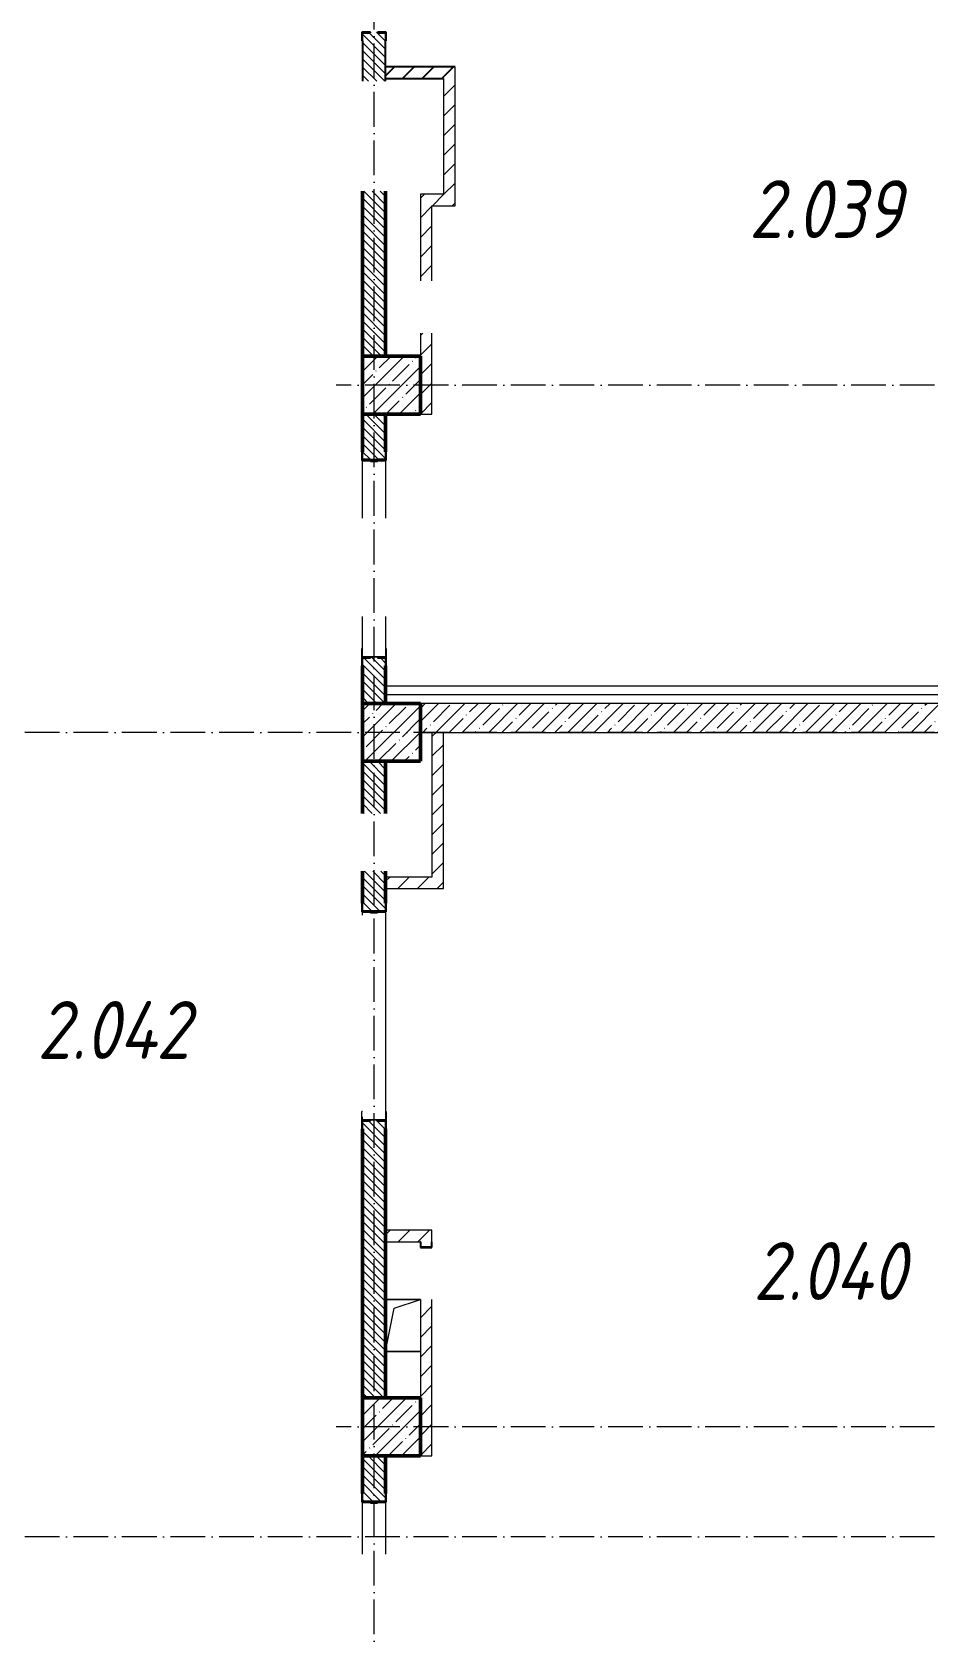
# Model space of a CAD drawing. Header units: millimetres. Extents: x -401725 to 250493, y 305116 to 802890.
# Drawn here: x 74803 to 82545, y 467541 to 481397 of the extents above; entities that cross this region are included whole.
import ezdxf

# ---------------------------------------------------------------- set-up
doc = ezdxf.new("R2010")
doc.units = ezdxf.units.MM
doc.linetypes.add('50_200_ШТРИХ_1Т_ш5_п1_п1_', pattern=[700, 500, -100, 0, -100])
for name, color, linetype, lineweight in [('A-DETL-____-OTLN-4', 7, 'Continuous', 18), ('A-FLOR-____-OTLN', 7, 'Continuous', 9), ('A-GENM-____-MCUT', 7, 'Continuous', 25), ('A-GENM-____-OTLN', 7, 'Continuous', 9), ('A-GENM-____-OTLN-1', 7, 'Continuous', 25), ('A-WALL-____-MCUT-1', 7, 'Continuous', 9), ('A-WALL-____-MCUT-2', 7, 'Continuous', 50), ('A-WALL-____-PATT-1', 7, 'Continuous', 9), ('A-WALL-FNSH-MCUT-1', 7, 'Continuous', 9), ('I-WALL-____-OTLN', 7, 'Continuous', 9), ('S-COLS-____-MCUT', 7, 'Continuous', 50), ('S-COLS-____-OTLN', 7, 'Continuous', 9), ('S-GRID-____-OTLN-1', 7, '50_200_ШТРИХ_1Т_ш5_п1_п1_', 9), ('Марки помещений', 7, 'Continuous', 9)]:
    doc.layers.add(name, color=color, linetype=linetype, lineweight=lineweight)
doc.styles.add('ISOCPEUR_I_3', font='isocpeui.ttf', dxfattribs={"width": 0.85, "height": 2.2})
pattern_1 = [(45, (-15591.66, 459015.94), (-84.85281, 84.85281), [])]
pattern_2 = [(135, (-15591.663, 459015.94), (-35.35534, -35.35534), [])]

# ---------------------------------------------------------------- blocks, each defined once
blk = doc.blocks.new('BSC_Колонна _Прямоугольная - 500х500-V25-АР1_План отверстий 2 этажа в осях 1-64_А-ГГ')
at = {"layer": 'S-COLS-____-OTLN'}
h = blk.add_hatch(dxfattribs=at)
h.set_pattern_fill('FP_54', color=256, style=0, pattern_type=2)
h.set_pattern_definition([(45, (-93500, -16331.04), (-114.04925, 114.04925), []), (45, (-93385.95, -16331.04), (-114.04925, 114.04925), [201.613, -40.323, 3.353, -36.97])])
h.paths.add_polyline_path([(-250, -250), (250, -250), (250, 250), (-250, 250)], flags=0)
at = {"layer": 'S-COLS-____-MCUT'}
for p, q in [((250, 250), (-250, 250)), ((-250, 250), (-250, -250)), ((250, -250), (250, 250)), ((-250, -250), (250, -250))]:
    blk.add_line(p, q, dxfattribs=at)
blk = doc.blocks.new('BSC_Колонна _Прямоугольная - 500х500-V33-АР1_План отверстий 2 этажа в осях 1-64_А-ГГ')
at = {"layer": 'S-COLS-____-OTLN'}
h = blk.add_hatch(dxfattribs=at)
h.set_pattern_fill('FP_62', color=256, style=0, pattern_type=2)
h.set_pattern_definition([(45, (-93500, -19331.04), (-114.04925, 114.04925), []), (45, (-93385.95, -19331.04), (-114.04925, 114.04925), [201.613, -40.323, 3.353, -36.97])])
h.paths.add_polyline_path([(-250, -250), (250, -250), (250, 250), (-250, 250)], flags=0)
at = {"layer": 'S-COLS-____-MCUT'}
for p, q in [((250, 250), (-250, 250)), ((-250, 250), (-250, -250)), ((250, -250), (250, 250)), ((-250, -250), (250, -250))]:
    blk.add_line(p, q, dxfattribs=at)
blk = doc.blocks.new('BSC_Колонна _Прямоугольная - 500х500-V76-АР1_План отверстий 2 этажа в осях 1-64_А-ГГ')
at = {"layer": 'S-COLS-____-OTLN'}
h = blk.add_hatch(dxfattribs=at)
h.set_pattern_fill('FP_105', color=256, style=0, pattern_type=2)
h.set_pattern_definition([(45, (-93500, -10331.04), (-114.04925, 114.04925), []), (45, (-93385.95, -10331.04), (-114.04925, 114.04925), [201.613, -40.323, 3.353, -36.97])])
h.paths.add_polyline_path([(-250, -250), (250, -250), (250, 250), (-250, 250)], flags=0)
at = {"layer": 'S-COLS-____-MCUT'}
for p, q in [((250, 250), (-250, 250)), ((-250, 250), (-250, -250)), ((250, -250), (250, 250)), ((-250, -250), (250, -250))]:
    blk.add_line(p, q, dxfattribs=at)
blk = doc.blocks.new('АР_Перемычка - АР_Перемычка-28448550-АР1_План отверстий 2 этажа в осях 1-64_А-ГГ')
at = {"layer": 'A-GENM-____-OTLN'}
blk.add_line((-350, -100), (-342, -100), dxfattribs=at)
blk = doc.blocks.new('Фахверк_СКБ_Уголок - 200_3960-28268576-АР1_План отверстий 2 этажа в осях 1-64_А-ГГ')
at = {"layer": 'A-GENM-____-MCUT'}
for p, q in [((200, 156), (125, 156)), ((125, 156), (125, 81)), ((131, 81), (131, 150)), ((131, 150), (200, 150)), ((200, 150), (200, 156)), ((125, 81), (131, 81)), ((131, 19), (125, 19)), ((125, 19), (125, -56)), ((131, -50), (131, 19)), ((125, -56), (200, -56)), ((200, -50), (131, -50)), ((200, -56), (200, -50))]:
    blk.add_line(p, q, dxfattribs=at)
blk = doc.blocks.new('154_Стойка_СКБ_Уголок - СМ-2480_200-28346303-АР1_План отверстий 2 этажа в осях 1-64_А-ГГ')
at = {"layer": 'A-GENM-____-MCUT'}
for p, q in [((125, 156), (125, 81)), ((200, 156), (125, 156)), ((131, 81), (131, 150)), ((131, 150), (200, 150)), ((200, 150), (200, 156)), ((125, 81), (131, 81)), ((131, 19), (125, 19)), ((125, 19), (125, -56)), ((131, -50), (131, 19)), ((125, -56), (200, -56)), ((200, -50), (131, -50)), ((200, -56), (200, -50))]:
    blk.add_line(p, q, dxfattribs=at)
blk = doc.blocks.new('Стойка_Влож_Полоса боковая - Полоса-28213942-АР1_План отверстий 2 этажа в осях 1-64_А-ГГ')
at = {"layer": 'A-GENM-____-OTLN'}
for p, q in [((-5, 60), (0, 60)), ((-5, -60), (-5, 60)), ((0, 31), (0, -31)), ((0, -60), (-5, -60))]:
    blk.add_line(p, q, dxfattribs=at)
blk = doc.blocks.new('Стойка_Влож_Уголок_Опорный - Уголок-28213941-АР1_План отверстий 2 этажа в осях 1-64_А-ГГ')
at = {"layer": 'A-GENM-____-OTLN'}
for p, q in [((-212, -6), (-212, 0)), ((0, 0), (0, -6)), ((-212, -75), (-212, -6)), ((-212, -6), (-206, -6)), ((-212, -75), (-206, -75)), ((-6, -6), (0, -6)), ((-6, -75), (0, -75)), ((0, -6), (0, -75))]:
    blk.add_line(p, q, dxfattribs=at)
blk = doc.blocks.new('АР_Перемычка - АР_Перемычка-28444941-АР1_План отверстий 2 этажа в осях 1-64_А-ГГ')
at = {"layer": 'A-GENM-____-OTLN'}
blk.add_line((-400, -100), (-392, -100), dxfattribs=at)
blk = doc.blocks.new('AR_Отверстие прямоугольное _в плите_ - AR_Отверстие прямоугольное _в плите_-30552603-АР1_План отверстий 2 этажа в осях 1-64_А-ГГ')
at = {"layer": 'A-GENM-____-OTLN'}
for p, q in [((150, 225), (-150, 225)), ((-150, -225), (-75, 150)), ((-75, 150), (150, 225)), ((-150, -225), (150, -225))]:
    blk.add_line(p, q, dxfattribs=at)
blk = doc.blocks.new('154_Фахверк_СКБ_Швеллер - Тип_100_3960_зеркало-36793856-АР1_План отверстий 2 этажа в осях 1-64_А-ГГ')
at = {"layer": 'A-GENM-____-MCUT'}
for p, q in [((175, 50), (125, 50)), ((125, 50), (125, -50)), ((128, 47), (175, 47)), ((128, -47), (128, 47)), ((175, 47), (175, 50)), ((125, -50), (175, -50)), ((175, -47), (128, -47)), ((175, -50), (175, -47))]:
    blk.add_line(p, q, dxfattribs=at)
blk = doc.blocks.new('2этаж')
at = {"layer": 'S-GRID-____-OTLN-1', "color": 251, "ltscale": 0.6, "true_color": 0x636466}
for p, q in [((77758.3, 454533.3), (77758.3, 508896.9)), ((88482.7, 478347), (77429.6, 478347)), ((88482.7, 475347), (51735.1, 475347)), ((88482.7, 469347), (77429.6, 469347)), ((88482.7, 468397), (-20037.2, 468397))]:
    blk.add_line(p, q, dxfattribs=at)

msp = doc.modelspace()

# ---------------------------------------------------------------- hatches: boundary and pattern name
h = msp.add_hatch()
h.set_pattern_fill('FP_4', color=256, style=0, pattern_type=2)
h.set_pattern_definition(pattern_1)
h.paths.add_polyline_path([(78358.3366, 480996.983), (78458.3366, 480996.983), (78458.3366, 481096.983), (77858.3366, 481096.983), (77858.3366, 480996.983), (78070.2543, 480996.983)], flags=0)
at = {"layer": 'A-WALL-____-PATT-1'}
h = msp.add_hatch(dxfattribs=at)
h.set_pattern_fill('FP_6', color=256, style=0, pattern_type=2)
h.set_pattern_definition(pattern_2)
h.paths.add_polyline_path([(77858.3366, 478596.983), (77858.3366, 480021.983), (77658.3366, 480021.983), (77658.3366, 478596.983)], flags=0)
h.paths.add_polyline_path([(77658.3366, 480971.983), (77858.3366, 480971.983), (77858.3366, 481390.983), (77789.3366, 481390.983), (77789.3366, 481396.983), (77727.3366, 481396.983), (77727.3366, 481390.983), (77658.3366, 481390.983), (77658.3366, 481321.983)], flags=0)
h.paths.add_polyline_path([(77789.3366, 483196.983), (77789.3366, 483202.983), (77858.3366, 483202.983), (77858.3366, 483796.983), (77658.3366, 483796.983), (77658.3366, 483202.983), (77727.3366, 483202.983), (77727.3366, 483196.983)], flags=0)
h.paths.add_polyline_path([(77658.3366, 483996.983), (77858.3366, 483996.983), (77858.3366, 484096.983), (77658.3366, 484096.983)], flags=0)
h = msp.add_hatch(dxfattribs=at)
h.set_pattern_fill('FP_4', color=256, style=0, pattern_type=2)
h.set_pattern_definition(pattern_1)
h.paths.add_polyline_path([(78458.3366, 479996.983), (78458.3366, 480996.983), (78358.3366, 480996.983), (78358.3366, 479996.983)], flags=0)
h = msp.add_hatch(dxfattribs=at)
h.set_pattern_fill('FP_4', color=256, style=0, pattern_type=2)
h.set_pattern_definition(pattern_1)
h.paths.add_polyline_path([(78258.3366, 479896.983), (78458.3366, 479896.983), (78458.3366, 479996.983), (78158.3366, 479996.983), (78158.3366, 479896.983)], flags=0)
h = msp.add_hatch(dxfattribs=at)
h.set_pattern_fill('FP_4', color=256, style=0, pattern_type=2)
h.set_pattern_definition(pattern_1)
h.paths.add_polyline_path([(78258.3366, 478096.983), (78258.3366, 478796.983), (78158.3366, 478796.983), (78158.3366, 478096.983)], flags=0)
h.paths.add_polyline_path([(78258.3366, 479246.983), (78258.3366, 479896.983), (78158.3366, 479896.983), (78158.3366, 479246.983)], flags=0)
h = msp.add_hatch(dxfattribs=at)
h.set_pattern_fill('FP_6', color=256, style=0, pattern_type=2)
h.set_pattern_definition(pattern_2)
h.paths.add_polyline_path([(77858.3366, 475596.983), (77858.3366, 475990.983), (77789.3366, 475990.983), (77789.3366, 475996.983), (77727.3366, 475996.983), (77727.3366, 475990.983), (77658.3366, 475990.983), (77658.3366, 475596.983), (77818.3366, 475596.983)], flags=0)
h.paths.add_polyline_path([(77727.3366, 477696.983), (77789.3366, 477696.983), (77789.3366, 477702.983), (77858.3366, 477702.983), (77858.3366, 478096.983), (77658.3366, 478096.983), (77658.3366, 477702.983), (77727.3366, 477702.983)], flags=0)
h = msp.add_hatch(dxfattribs=at)
h.set_pattern_fill('FP_25', color=256, style=0, pattern_type=2)
h.set_pattern_definition([(45, (-15591.66, 459015.94), (-114.04925, 114.04925), []), (45, (-15477.61, 459015.94), (-114.04925, 114.04925), [201.612, -40.322, 3.353, -36.97])])
h.paths.add_polyline_path([(85158.3366, 475346.983), (85158.3366, 475596.983), (78158.3366, 475596.983), (78158.3366, 475346.983), (85140.1114, 475346.983)], flags=0)
h = msp.add_hatch(dxfattribs=at)
h.set_pattern_fill('FP_4', color=256, style=0, pattern_type=2)
h.set_pattern_definition(pattern_1)
h.paths.add_polyline_path([(78358.3366, 474096.983), (78358.3366, 475346.983), (78258.3366, 475346.983), (78258.3366, 474096.983)], flags=0)
h = msp.add_hatch(dxfattribs=at)
h.set_pattern_fill('FP_6', color=256, style=0, pattern_type=2)
h.set_pattern_definition(pattern_2)
h.paths.add_polyline_path([(77658.3366, 469596.983), (77858.3366, 469596.983), (77858.3366, 471990.983), (77789.3366, 471990.983), (77789.3366, 471996.983), (77727.3366, 471996.983), (77727.3366, 471990.983), (77658.3366, 471990.983), (77658.3366, 470071.7775)], flags=0)
h.paths.add_polyline_path([(77789.3366, 473796.983), (77789.3366, 473802.983), (77858.3366, 473802.983), (77858.3366, 474146.983), (77658.3366, 474146.983), (77659.2597, 473802.983), (77727.3366, 473802.983), (77727.3366, 473796.983)], flags=0)
h.paths.add_polyline_path([(77789.1059, 474646.983), (77858.3366, 474646.983), (77858.3366, 475096.983), (77658.3366, 475096.983), (77658.3366, 474646.983)], flags=0)
h = msp.add_hatch(dxfattribs=at)
h.set_pattern_fill('FP_4', color=256, style=0, pattern_type=2)
h.set_pattern_definition(pattern_1)
h.paths.add_polyline_path([(77858.3366, 473996.983), (78358.3366, 473996.983), (78358.3366, 474096.983), (77858.3366, 474096.983)], flags=0)
h = msp.add_hatch(dxfattribs=at)
h.set_pattern_fill('FP_4', color=256, style=0, pattern_type=2)
h.set_pattern_definition(pattern_1)
h.paths.add_polyline_path([(78255.3366, 470946.983), (78258.3366, 470946.983), (78258.3366, 471046.983), (77858.3366, 471046.983), (77858.3366, 470946.983), (78161.3366, 470946.983)], flags=0)
h = msp.add_hatch(dxfattribs=at)
h.set_pattern_fill('FP_4', color=256, style=0, pattern_type=2)
h.set_pattern_definition(pattern_1)
h.paths.add_polyline_path([(78258.3366, 469096.983), (78258.3366, 470446.983), (78158.3366, 470446.983), (78158.3366, 469096.983)], flags=0)
h.paths.add_polyline_path([(78255.3366, 470899.983), (78255.3366, 470946.983), (78161.3366, 470946.983), (78161.3366, 470899.983)], flags=0)
h = msp.add_hatch(dxfattribs=at)
h.set_pattern_fill('FP_6', color=256, style=0, pattern_type=2)
h.set_pattern_definition(pattern_2)
h.paths.add_polyline_path([(77858.3366, 466596.983), (77858.3366, 466990.983), (77789.3366, 466990.983), (77789.3366, 466996.983), (77727.3366, 466996.983), (77727.3366, 466990.983), (77658.3366, 466990.983), (77658.3366, 466596.983)], flags=0)
h.paths.add_polyline_path([(77789.3366, 468696.983), (77789.3366, 468702.983), (77858.3366, 468702.983), (77858.3366, 469096.983), (77658.3366, 469096.983), (77658.3366, 468702.983), (77727.3366, 468702.983), (77727.3366, 468696.983)], flags=0)

# ---------------------------------------------------------------- linework, layer by layer
for p, q in [((77658.3366, 481321.983), (77658.3366, 480971.983)), ((77858.3366, 480971.983), (77858.3366, 481321.983)), ((78458.3366, 481096.983), (77858.3366, 481096.983)), ((77858.3366, 480996.983), (78358.3366, 480996.983))]:
    msp.add_line(p, q)
at = {"layer": 'A-DETL-____-OTLN-4'}
for p, q in [((85408.3366, 475746.983), (77858.3366, 475746.983)), ((85408.3366, 475671.983), (77858.3366, 475671.983))]:
    msp.add_line(p, q, dxfattribs=at)
at = {"layer": 'A-FLOR-____-OTLN'}
for p, q in [((77858.3366, 470446.983), (78158.3366, 470446.983)), ((78158.3366, 469996.983), (77858.3366, 469996.983))]:
    msp.add_line(p, q, dxfattribs=at)
at = {"layer": 'A-WALL-____-MCUT-1'}
for p, q in [((85158.3366, 475596.983), (78158.3366, 475596.983)), ((78158.3366, 475346.983), (85158.3366, 475346.983))]:
    msp.add_line(p, q, dxfattribs=at)
at = {"layer": 'A-WALL-____-MCUT-2'}
for p, q in [((77658.3366, 480021.983), (77658.3366, 478596.983)), ((77858.3366, 478596.983), (77858.3366, 480021.983)), ((77658.3366, 478096.983), (77658.3366, 477771.983)), ((77858.3366, 477771.983), (77858.3366, 478096.983)), ((77727.3366, 477696.983), (77789.3366, 477696.983)), ((77658.3366, 475921.983), (77658.3366, 475596.983)), ((77858.3366, 475596.983), (77858.3366, 475921.983)), ((77658.3366, 475096.983), (77658.3366, 474646.983)), ((77858.3366, 474646.983), (77858.3366, 475096.983)), ((77658.3366, 474146.983), (77658.3366, 473871.983)), ((77858.3366, 473871.983), (77858.3366, 474146.983)), ((77727.3366, 473796.983), (77789.3366, 473796.983)), ((77658.3366, 471921.983), (77658.3366, 469596.983)), ((77858.3366, 469596.983), (77858.3366, 471921.983)), ((77658.3366, 469096.983), (77658.3366, 468771.983)), ((77858.3366, 468771.983), (77858.3366, 469096.983)), ((77727.3366, 468696.983), (77789.3366, 468696.983))]:
    msp.add_line(p, q, dxfattribs=at)
at = {"layer": 'A-WALL-FNSH-MCUT-1'}
for p, q in [((78458.3366, 479896.983), (78458.3366, 481096.983)), ((78358.3366, 480996.983), (78358.3366, 479996.983)), ((78358.3366, 479996.983), (78158.3366, 479996.983)), ((78158.3366, 479996.983), (78158.3366, 479246.983)), ((78258.3366, 479896.983), (78458.3366, 479896.983)), ((78258.3366, 479246.983), (78258.3366, 479896.983)), ((78158.3366, 478796.983), (78158.3366, 478596.983)), ((78258.3366, 478096.983), (78258.3366, 478796.983)), ((78158.3366, 478096.983), (78258.3366, 478096.983)), ((78258.3366, 475346.983), (78258.3366, 474096.983)), ((78358.3366, 473996.983), (78358.3366, 475346.983)), ((78258.3366, 474096.983), (77858.3366, 474096.983)), ((77858.3366, 473996.983), (78358.3366, 473996.983)), ((78258.3366, 471046.983), (77858.3366, 471046.983)), ((77858.3366, 471046.983), (77858.3366, 470946.983)), ((78258.3366, 470946.983), (78258.3366, 471046.983)), ((77858.3366, 470946.983), (78158.3366, 470946.983)), ((78158.3366, 470446.983), (78158.3366, 469596.983)), ((78258.3366, 469096.983), (78258.3366, 470446.983)), ((78158.3366, 469096.983), (78258.3366, 469096.983))]:
    msp.add_line(p, q, dxfattribs=at)
at = {"layer": 'I-WALL-____-OTLN'}
for p, q in [((77658.3366, 477196.983), (77658.3366, 477696.983)), ((77858.3366, 477696.983), (77858.3366, 477196.983)), ((77658.3366, 475996.983), (77658.3366, 476346.983)), ((77858.3366, 476346.983), (77858.3366, 475996.983)), ((77658.3366, 473766.983), (77658.3366, 473796.983)), ((77858.3366, 473796.983), (77858.3366, 471996.983)), ((77658.3366, 471996.983), (77658.3366, 472026.983)), ((77658.3366, 468246.983), (77658.3366, 468696.983)), ((77858.3366, 468696.983), (77858.3366, 468246.983))]:
    msp.add_line(p, q, dxfattribs=at)

# ---------------------------------------------------------------- block references
at = {"color": 18, "true_color": 0x000000}
msp.add_blockref('2этаж', (0, 0), dxfattribs=at)
at = {"rotation": 269.9999999999999}
msp.add_blockref('154_Стойка_СКБ_Уголок - СМ-2480_200-28346303-АР1_План отверстий 2 этажа в осях 1-64_А-ГГ', (77708.3366, 481521.983), dxfattribs=at)
at = {"layer": 'A-GENM-____-OTLN'}
for name, p, rotation in [('Стойка_Влож_Уголок_Опорный - Уголок-28213941-АР1_План отверстий 2 этажа в осях 1-64_А-ГГ', (77652.3366, 475996.983), 180), ('Стойка_Влож_Полоса боковая - Полоса-28213942-АР1_План отверстий 2 этажа в осях 1-64_А-ГГ', (77758.3366, 475996.983), 269.9999999999999), ('АР_Перемычка - АР_Перемычка-28448550-АР1_План отверстий 2 этажа в осях 1-64_А-ГГ', (77758.3366, 475996.983), 89.9999999999999), ('Стойка_Влож_Уголок_Опорный - Уголок-28213941-АР1_План отверстий 2 этажа в осях 1-64_А-ГГ', (77652.3366, 471996.983), 180), ('Стойка_Влож_Полоса боковая - Полоса-28213942-АР1_План отверстий 2 этажа в осях 1-64_А-ГГ', (77758.3366, 471996.983), 269.9999999999999), ('АР_Перемычка - АР_Перемычка-28444941-АР1_План отверстий 2 этажа в осях 1-64_А-ГГ', (77758.3366, 471996.983), 89.9999999999999)]:
    msp.add_blockref(name, p, dxfattribs=dict(at, rotation=rotation))
msp.add_blockref('AR_Отверстие прямоугольное _в плите_ - AR_Отверстие прямоугольное _в плите_-30552603-АР1_План отверстий 2 этажа в осях 1-64_А-ГГ', (78008.3366, 470221.983), dxfattribs=at)
at = {"layer": 'A-GENM-____-OTLN-1'}
for name, p, rotation in [('Фахверк_СКБ_Уголок - 200_3960-28268576-АР1_План отверстий 2 этажа в осях 1-64_А-ГГ', (77808.3366, 477571.983), 89.9999999999999), ('154_Стойка_СКБ_Уголок - СМ-2480_200-28346303-АР1_План отверстий 2 этажа в осях 1-64_А-ГГ', (77708.3366, 476121.983), 269.9999999999999), ('Фахверк_СКБ_Уголок - 200_3960-28268576-АР1_План отверстий 2 этажа в осях 1-64_А-ГГ', (77808.3366, 473671.983), 89.9999999999999), ('154_Стойка_СКБ_Уголок - СМ-2480_200-28346303-АР1_План отверстий 2 этажа в осях 1-64_А-ГГ', (77708.3366, 472121.983), 269.9999999999999), ('154_Фахверк_СКБ_Швеллер - Тип_100_3960_зеркало-36793856-АР1_План отверстий 2 этажа в осях 1-64_А-ГГ', (78208.3366, 470771.983), 90), ('Фахверк_СКБ_Уголок - 200_3960-28268576-АР1_План отверстий 2 этажа в осях 1-64_А-ГГ', (77808.3366, 468571.983), 89.9999999999999)]:
    msp.add_blockref(name, p, dxfattribs=dict(at, rotation=rotation))
at = {"layer": 'S-COLS-____-OTLN'}
for name, p in [('BSC_Колонна _Прямоугольная - 500х500-V33-АР1_План отверстий 2 этажа в осях 1-64_А-ГГ', (77908.3366, 478346.983)), ('BSC_Колонна _Прямоугольная - 500х500-V25-АР1_План отверстий 2 этажа в осях 1-64_А-ГГ', (77908.3366, 475346.983)), ('BSC_Колонна _Прямоугольная - 500х500-V76-АР1_План отверстий 2 этажа в осях 1-64_А-ГГ', (77908.3366, 469346.983))]:
    msp.add_blockref(name, p, dxfattribs=at)

# ---------------------------------------------------------------- texts
at = {"layer": 'Марки помещений', "char_height": 500, "attachment_point": 1, "style": 'ISOCPEUR_I_3'}
for s, insert, width in [('2.039', (80999.0058, 480117.6418), 785.65375), ('2.042', (74848.0058, 473026.0188), 817.72125), ('2.040', (81036.0058, 470943.7631), 817.72125)]:
    msp.add_mtext(s, dxfattribs=dict(at, insert=insert, width=width))

doc.saveas('drawing.dxf')
